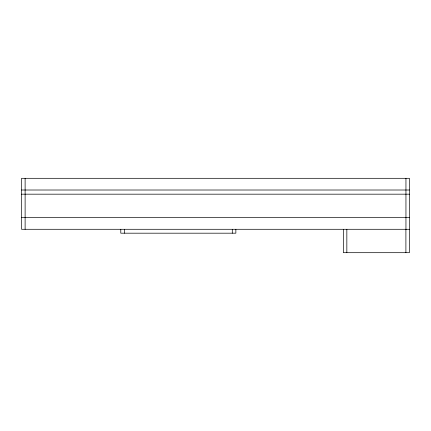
<?xml version="1.0" encoding="UTF-8"?>
<svg xmlns="http://www.w3.org/2000/svg" width="431" height="431" viewBox="0 0 431 431"><rect width="100%" height="100%" fill="white"/><g stroke="black" fill="none" stroke-linecap="round" stroke-linejoin="round"><path stroke-width="0.65" d="M25.117 178.31L25.117 229.287M405.948 178.31L405.948 229.287M409.45 190.012L409.45 178.31L21.55 178.31L21.55 229.287L409.45 229.287L409.45 190.012L21.55 190.012M21.55 194.176L409.45 194.176M21.55 217.58L409.45 217.58M409.402 229.281L409.402 252.69L343.345 252.69L343.345 229.281M405.9 229.281L405.9 252.69M346.842 229.281L346.842 252.69M235.859 229.287L235.859 233.187L120.782 233.187L120.782 229.287M232.293 229.287L232.293 233.187M124.349 229.287L124.349 233.187"/></g></svg>
